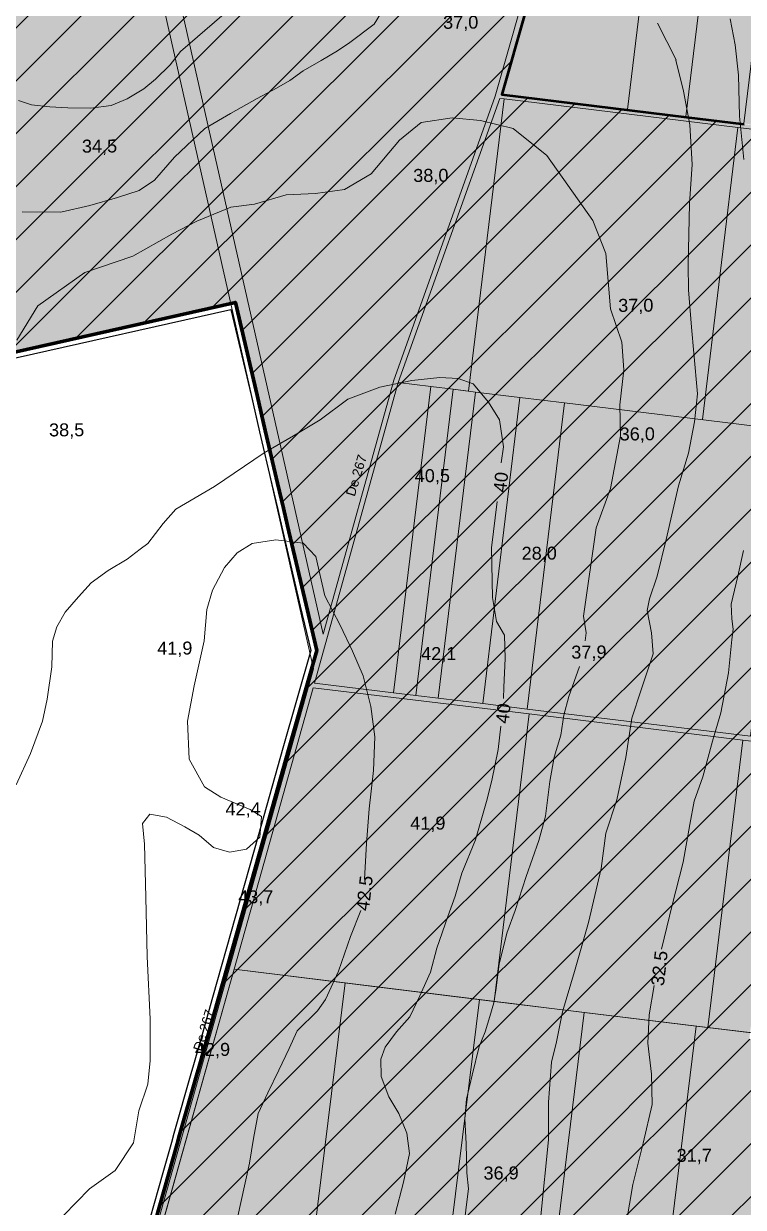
# Model space of a CAD drawing. Header units: metres. Extents: x 783184 to 1587399, y 282652 to 580595.
# Drawn here: x 787775 to 788386, y 288295 to 289301 of the extents above; entities that cross this region are included whole.
import ezdxf

# ---------------------------------------------------------------- set-up
doc = ezdxf.new("R2010")
doc.units = ezdxf.units.M
doc.header["$LTSCALE"] = 0.5
for name, color, linetype in [('atrageri in intravilan', 18, 'CONTINUOUS'), ('curbe  de nivelI', 7, 'CONTINUOUS'), ('Limita intravilan existent', 1, 'CONTINUOUS'), ('Limita intravilan propus', 5, 'CONTINUOUS'), ('locuinte si functiuni complementare', 51, 'CONTINUOUS'), ('proprietati extravilan', 7, 'CONTINUOUS'), ('strazi', 7, 'CONTINUOUS')]:
    doc.layers.add(name, color=color, linetype=linetype)
doc.layers.add('cote de nivel', color=1, linetype='CONTINUOUS', lineweight=211)
doc.styles.add('arial', font='arial.ttf')
doc.styles.get("Standard").update_dxf_attribs({"font": 'arial.ttf'})

msp = doc.modelspace()

# ---------------------------------------------------------------- hatches: boundary and pattern name
at = {"layer": 'atrageri in intravilan', "lineweight": 30, "true_color": 0xffff66}
h = msp.add_hatch(color=51, dxfattribs=at)
h.paths.add_polyline_path([(788421.64848, 288692.34074), (788480.03939, 288685.23104), (788449.1149, 288431.12827), (788390.72823, 288438.17795)], flags=16)
h.paths.add_polyline_path([(789205.99579, 288962.99819), (789206, 288963), (789194.05, 288959.03), (789118.207, 288933.778), (789071.37, 288918.21), (789063.31, 288915.83), (789063.613, 288971.336), (789059.614, 288971.072), (788878.326, 288895.203), (788871.44, 288900.603), (788821.57, 288906.577), (788802.624, 288908.883), (788764.734, 288913.497), (788745.789, 288915.803), (788582.041, 288935.74), (788591.617, 289015.501), (788597.377, 289062.912), (788612.11, 289183.987), (788548.504, 289191.669), (788549.12, 289195.57), (788417.838, 289211.524), (788386.476, 289215.337), (788337.294, 289221.283), (788180.494, 289240.381), (788241.358, 289454.166), (788249.192, 289481.68), (788250.642, 289486.73), (788238.148, 289487.851), (788204.822, 289647.766), (788204.006, 289651.681), (788195.829, 289690.918), (788190.628, 289715.876), (788185.41, 289740.28), (788184.617, 289744.119), (788170.796, 289811.038), (788159.088, 289808.422), (788015.651, 289776.364), (788001.381, 289773.174), (787997.65, 289783.17), (787988.318, 289807.209), (787796.905, 289764.427), (787791.294, 289789.502), (787787.44, 289815.376), (787783.407, 289841.652), (787965.934, 289882.487), (787958.828, 289908.791), (787779.305, 289868.339), (787774.014, 289867.525), (787775.49, 289856.71), (787778.47, 289834.84), (787781.595, 289811.913), (787571.421, 289740.26), (787553.383, 289732.746), (787631.7, 289544.64), (787608.84, 289535.63), (787585.93, 289526.6), (787507.97, 289713.83), (787485.19, 289704.34), (787562.96, 289517.54), (787539.94, 289508.47), (787462.35, 289694.83), (787439.456, 289685.291), (787416.51, 289675.73), (787393.51, 289666.152), (787370.45, 289656.55), (787447.31, 289471.95), (787424.013, 289462.769), (787400.66, 289453.563), (787353.79, 289435.09), (787277.67, 289617.9), (787254.34, 289608.18), (787230.941, 289598.435), (787227.248, 289596.898), (787302.946, 289415.079), (787293.898, 289411.453), (787322.221, 289346.791), (787339.603, 289307.461), (787348.5, 289287.332), (787353.755, 289275.441), (787362.648, 289255.319), (787366.286, 289247.087), (787370.733, 289237.026), (787375.179, 289226.965), (787378.817, 289218.733), (787396.806, 289178.031), (787419.66, 289126.319), (787421.614, 289122.792), (787422.725, 289116.6), (787422.329, 289110.251), (787419.868, 289103.345), (787415.979, 289097.709), (787407.148, 289092.62), (787379.317, 289080.333), (787336.945, 289062.896), (787372.257, 288980.26), (787394.829, 288927.44), (787379.415, 288920.793), (787137.935, 288816.67), (787135.86, 288816.74), (787113.375, 288817.502), (787097.78, 288814.971), (786878.037, 288729.341), (787074.636, 288751.44), (787346.292, 288781.976), (787350.201, 288782.834), (787343.791, 288812.025), (787337.209, 288841.996), (787328.51, 288881.613), (787408.973, 288915.919), (787399.226, 288938.991), (787954.426, 289063.877), (787972.85, 288984.98), (787979.83, 288955.093), (787990.289, 288910.303), (787995.266, 288888.988), (787998.75, 288874.072), (788014.409, 288807.013), (788023.518, 288768.009), (787999.667, 288683.724), (787978.846, 288610.144), (787939.732, 288471.919), (787930.909, 288440.739), (787923.6, 288414.91), (787921.44, 288407.26), (787907.12, 288356.65), (787904.95, 288349), (787897.604, 288323.044), (787879.159, 288257.859), (787874.035, 288239.752), (787885.501, 288238.721), (788061.315, 288216.773), (788230.544, 288195.648), (788429.101, 288171.667), (788468.816, 288166.871), (788478.741, 288165.672), (788498.598, 288163.274), (788537.02102, 288158.63362), (788569.95822, 288426.65355), (788652.68151, 288416.6228), (788619.74931, 288148.64246), (788677.3, 288141.692), (788756.723, 288132.099), (788789.7, 288128.12), (788796.65, 288127.28), (788827.275, 288123.567), (788926.553, 288111.576), (789012.881, 288137.047), (789068.127, 288129.499), (789083.31118, 288121.55122), (789094.455, 288127.807), (789103.075, 288132.453), (789127.634, 288124.887), (789151.132, 288132.626), (789166.299, 288150.252), (789179.942, 288183.009), (789176.819, 288188.874), (789190.756, 288226.037), (789195.26, 288239.75), (789204.279, 288273.374), (789226.302, 288332.092), (789286.986, 288459.931), (789309.743, 288523.326), (789311.277, 288576.843), (789242.532, 288741.085)])
at = {"layer": 'atrageri in intravilan', "lineweight": 30}
h = msp.add_hatch(dxfattribs=at)
h.set_pattern_fill('ANSI31', color=6, scale=10, style=0)
h.set_pattern_definition([(45, (11292.32, 0), (-22.4506403, 22.4506403), [])])
h.paths.add_polyline_path([(788591.617, 289015.501), (788597.377, 289062.912), (788612.11, 289183.987), (788548.504, 289191.669), (788549.12, 289195.57), (788417.838, 289211.524), (788386.476, 289215.337), (788337.294, 289221.283), (788180.494, 289240.381), (788241.358, 289454.166), (788249.192, 289481.68), (788250.642, 289486.73), (788238.148, 289487.851), (788204.822, 289647.766), (788204.006, 289651.681), (788195.829, 289690.918), (788190.628, 289715.876), (788185.41, 289740.28), (788184.617, 289744.119), (788170.796, 289811.038), (788159.088, 289808.422), (788015.651, 289776.364), (788001.381, 289773.174), (787997.65, 289783.17), (787988.318, 289807.209), (787796.905, 289764.427), (787791.294, 289789.502), (787787.44, 289815.376), (787783.407, 289841.652), (787965.934, 289882.487), (787958.828, 289908.791), (787779.305, 289868.339), (787774.014, 289867.525), (787775.49, 289856.71), (787778.47, 289834.84), (787781.595, 289811.913), (787571.421, 289740.26), (787553.383, 289732.746), (787631.7, 289544.64), (787608.84, 289535.63), (787585.93, 289526.6), (787507.97, 289713.83), (787485.19, 289704.34), (787562.96, 289517.54), (787539.94, 289508.47), (787462.35, 289694.83), (787439.456, 289685.291), (787416.51, 289675.73), (787393.51, 289666.152), (787370.45, 289656.55), (787447.31, 289471.95), (787424.013, 289462.769), (787400.66, 289453.563), (787353.79, 289435.09), (787277.67, 289617.9), (787254.34, 289608.18), (787230.941, 289598.435), (787227.248, 289596.898), (787302.946, 289415.079), (787293.898, 289411.453), (787322.221, 289346.791), (787339.603, 289307.461), (787348.5, 289287.332), (787353.755, 289275.441), (787362.648, 289255.319), (787366.286, 289247.087), (787370.733, 289237.026), (787375.179, 289226.965), (787378.817, 289218.733), (787396.806, 289178.031), (787419.66, 289126.319), (787421.614, 289122.792), (787422.725, 289116.6), (787422.329, 289110.251), (787419.868, 289103.345), (787415.979, 289097.709), (787407.148, 289092.62), (787379.317, 289080.333), (787336.945, 289062.896), (787372.257, 288980.26), (787394.829, 288927.44), (787379.415, 288920.793), (787137.935, 288816.67), (787135.86, 288816.74), (787113.375, 288817.502), (787097.78, 288814.971), (786878.037, 288729.341), (787074.636, 288751.44), (787346.292, 288781.976), (787350.201, 288782.834), (787343.791, 288812.025), (787337.209, 288841.996), (787328.51, 288881.613), (787408.973, 288915.919), (787399.226, 288938.991), (787954.426, 289063.877), (787972.85, 288984.98), (787979.83, 288955.093), (787990.289, 288910.303), (787995.266, 288888.988), (787998.75, 288874.072), (788014.409, 288807.013), (788023.518, 288768.009), (787999.667, 288683.724), (787978.846, 288610.144), (787939.732, 288471.919), (787930.909, 288440.739), (787923.6, 288414.91), (787921.44, 288407.26), (787907.12, 288356.65), (787904.95, 288349), (787897.604, 288323.044), (787879.159, 288257.859), (787874.035, 288239.752), (787885.501, 288238.721), (788061.315, 288216.773), (788230.544, 288195.648), (788429.101, 288171.667), (788468.816, 288166.871), (788478.741, 288165.672), (788498.598, 288163.274), (788537.02102, 288158.63362), (788569.95822, 288426.65355), (788652.68151, 288416.6228), (788619.74931, 288148.64246), (788677.3, 288141.692), (788756.723, 288132.099), (788789.7, 288128.12), (788796.65, 288127.28), (788827.275, 288123.567), (788926.553, 288111.576), (789012.881, 288137.047), (789068.127, 288129.499), (789086.82378, 288119.71264), (789103.075, 288132.453), (789127.634, 288124.887), (789151.132, 288132.626), (789166.299, 288150.252), (789179.942, 288183.009), (789176.819, 288188.874), (789190.756, 288226.037), (789204.279, 288273.374), (789226.302, 288332.092), (789286.986, 288459.931), (789309.743, 288523.326), (789311.277, 288576.843), (789242.30106, 288742.48767), (789215.76073, 288903.68805), (789205.99508, 288962.99788), (789206, 288963), (789194.05, 288959.03), (789118.207, 288933.778), (789071.37, 288918.21), (789063.31, 288915.83), (789063.613, 288971.336), (789059.614, 288971.072), (788878.326, 288895.203), (788871.44, 288900.603), (788821.57, 288906.577), (788802.624, 288908.883), (788783.679, 288911.19), (788764.734, 288913.497), (788745.789, 288915.803), (788582.041, 288935.74)])
h.paths.add_polyline_path([(788421.64848, 288692.34074), (788480.03939, 288685.23104), (788449.1149, 288431.12827), (788390.72823, 288438.17795)], flags=16)
at = {"layer": 'locuinte si functiuni complementare', "lineweight": 30}
h = msp.add_hatch(color=256, dxfattribs=at)
h.paths.add_polyline_path([(788317.43571, 289475.40822), (788249.19185, 289481.67949), (788241.358, 289454.166), (788180.59574, 289240.73837), (788287.41098, 289227.75366)])
h.paths.add_polyline_path([(788416.57825, 289466.29752), (788367.11483, 289470.84296), (788336.94766, 289221.69939), (788386.11363, 289215.75513)])
h.paths.add_polyline_path([(788448.05227, 289463.40522), (788416.57825, 289466.29752), (788386.11363, 289215.75513), (788417.47616, 289211.94263)])
h.paths.add_polyline_path([(788488.78547, 289459.66205), (788448.05227, 289463.40522), (788417.47616, 289211.94263), (788462.75705, 289206.39239)])
h.paths.add_polyline_path([(788512.05934, 289396.03763), (788512.07721, 289396.03598), (788517.68012, 289457.00677), (788488.78547, 289459.66205), (788473.63126, 289312.20393), (788500.74994, 289308.69262)])
h.paths.add_polyline_path([(788562.76066, 289338.89308), (788565.35066, 289362.01308), (788568.57887, 289390.82707), (788512.05934, 289396.03763), (788500.74994, 289308.69262), (788473.63126, 289312.20393), (788462.75705, 289206.39239), (788548.76045, 289195.98341), (788550.95662, 289215.57276), (788550.95676, 289215.57407), (788561.65848, 289311.03104), (788559.66066, 289311.27308)])
msp.add_hatch(color=256, dxfattribs=at).paths.add_polyline_path([(788367.11481, 289470.84296), (788317.43571, 289475.40822), (788287.41098, 289227.75366), (788336.93609, 289221.73327)])

# ---------------------------------------------------------------- linework, layer by layer
at = {"layer": 'curbe  de nivelI', "color": 21, "lineweight": 5}
for points in [[(787770.17785, 289235.22807), (787781.48646, 289231.69602), (787797.03579, 289229.81222), (787812.25803, 289229.09715), (787831.81252, 289228.86169), (787849.011, 289230.98095), (787862.67561, 289236.86773), (787876.57574, 289245.34472), (787886.70641, 289253.35073), (787899.03176, 289265.68204), (787907.98443, 289276.98467), (787957.39861, 289319.63509)], [(787773.47032, 289140.73601), (787806.16913, 289140.35151), (787830.78946, 289146.11885), (787854.25567, 289153.03963), (787872.72095, 289158.80697), (787885.80049, 289167.65022), (787902.72696, 289187.25916), (787928.43156, 289211.68334), (787950.35902, 289224.3715), (787973.05585, 289237.05962), (787989.21295, 289245.90287), (788000.75374, 289252.43919), (788011.90978, 289260.51346), (788027.2975, 289269.35671), (788041.14641, 289277.43098), (788051.53308, 289284.73625), (788072.30648, 289300.11583), (788085.38602, 289321.64721)], [(788374.53481, 289304.62633), (788378.82103, 289282.59461), (788381.47436, 289256.89096), (788382.29929, 289222.09262), (788386.17731, 289185.16911)], [(788312.81052, 289301.08409), (788328.58286, 289269.94048), (788328.30465, 289269.69409), (788334.84439, 289243.16437), (788340.23013, 289214.71217), (788342.15356, 289180.87714), (788339.84538, 289147.81109), (788338.69132, 289095.52056), (788339.07601, 289074.37368), (788341.76888, 289042.84557), (788343.71214, 289020.68961), (788346.7897, 288986.08559), (788344.09683, 288962.24728), (788339.09584, 288935.71752), (788330.6326, 288908.03432), (788320.24617, 288862.43551), (788312.55237, 288831.29189), (788306.01257, 288812.06744), (788304.08914, 288802.07075), (788307.55132, 288783.23079)], [(787768.98276, 289031.63306), (787786.78257, 289060.90114), (787826.53468, 289089.2018), (787867.30198, 289102.97504), (787900.60486, 289121.91319), (787921.84977, 289132.81702), (787950.55916, 289144.86859), (787970.65572, 289147.16409), (787997.64259, 289155.19848), (788022.49201, 289156.40869), (788047.18207, 289159.85199), (788069.57544, 289173.05133), (788093.69127, 289201.74554), (788112.06532, 289216.66652), (788138.47796, 289220.68369), (788162.59379, 289218.38815), (788190.15483, 289211.50157), (788218.86422, 289188.54621), (788236.66403, 289163.2953), (788257.90894, 289133.45332), (788268.81851, 289105.33298), (788272.83784, 289058.27448), (788282.599, 289030.15417), (788284.32158, 289006.62491), (788280.87649, 288976.78296), (788281.45066, 288950.38429), (788272.83784, 288905.6213), (788260.77992, 288872.33604), (788250.02583, 288797.26108)], [(787768.25709, 288653.99893), (787780.46334, 288680.56736), (787790.77081, 288708.22022), (787794.56832, 288726.92658), (787798.65368, 288754.20244), (787799.19623, 288776.16208), (787802.99368, 288788.36187), (787810.04619, 288800.83278), (787821.16746, 288813.84587), (787832.01742, 288825.50345), (787846.3937, 288836.07664), (787862.66871, 288845.83645), (787873.51867, 288854.24078), (787880.02869, 288859.12066), (787893.08137, 288876.13249), (787903.93134, 288888.06119), (787936.65016, 288907.58757), (787978.93656, 288935.99454), (788003.89245, 288950.54445), (788026.47709, 288964.10212), (788049.79413, 288981.58066), (788076.99734, 288991.77648), (788104.20061, 288997.60269), (788128.00345, 289000.03026), (788143.54815, 288999.05924), (788156.17821, 288994.68959), (788169.29407, 288979.15309), (788178.52376, 288964.10212), (788181.92414, 288941.2829), (788179.98105, 288927.68848)], [(788176.58068, 288894.67344), (788171.7229, 288855.34671), (788172.69444, 288813.10687), (788176.09488, 288792.71522), (788182.91622, 288781.25375), (788183.40202, 288761.34763), (788182.43048, 288737.07186), (788181.94468, 288727.36157)], [(788064.09419, 288573.91015), (788065.87143, 288604.10745), (788067.94487, 288633.71265), (788071.79478, 288666.10812), (788072.68343, 288694.82515), (788069.4252, 288720.5817), (788062.90869, 288746.63426), (788053.99431, 288767.50376), (788043.33097, 288789.70767), (788030.29806, 288814.57604), (788022.59676, 288848.02993), (788011.93348, 288859.27991), (787988.82963, 288862.24042), (787968.68781, 288858.98383), (787955.95109, 288850.99044), (787945.28782, 288838.55624), (787934.92068, 288819.31287), (787930.18146, 288803.03002), (787927.81183, 288776.38532), (787919.52075, 288738.19857), (787913.64772, 288708.00993), (787915.32576, 288675.72484), (787928.33026, 288652.2448), (787942.17376, 288643.43979), (787966.92432, 288632.95759), (787976.57282, 288627.08758), (787975.31431, 288609.47755), (787963.98784, 288599.41468), (787949.30529, 288596.89895), (787935.88126, 288600.67254), (787923.71574, 288611.1547), (787911.55022, 288618.28257), (787896.02876, 288626.66831), (787881.76574, 288629.18404), (787875.47319, 288621.21757), (787877.15122, 288603.60754), (787878.37507, 288558.57015), (787879.63358, 288508.25576), (787882.1506, 288455.00636), (787882.1506, 288419.78626), (787880.05305, 288399.6605), (787872.4578, 288377.18721), (787867.84328, 288349.93358), (787852.32176, 288326.4535), (787830.50774, 288310.93989), (787808.63917, 288288.15866)], [(788385.8053, 288853.22744), (788380.9068, 288831.39973), (788375.19366, 288807.61451), (788376.01007, 288795.17066), (788377.03057, 288786.39876), (788376.01007, 288777.62689), (788372.94931, 288749.16709), (788366.54582, 288715.11834), (788359.37385, 288691.05385), (788351.17733, 288660.84516), (788344.00542, 288640.10872), (788340.16331, 288620.3963), (788334.52628, 288588.44786), (788325.30522, 288551.83907), (788316.08411, 288514.46224)], [(788250.02583, 288797.26108), (788252.11422, 288783.01832), (788251.36932, 288776.31747)], [(788307.55132, 288783.23079), (788309.13163, 288765.28761), (788298.53481, 288733.77882), (788291.11708, 288710.74297), (788285.8187, 288677.38073), (788278.1202, 288641.25543), (788268.84799, 288612.92399), (788264.87416, 288583.00386), (788254.26329, 288537.0875), (788242.34186, 288495.51706), (788232.01003, 288461.09568), (788226.97653, 288435.74927), (788222.73783, 288418.53858), (788220.35354, 288384.38199), (788220.35354, 288352.60841), (788213.72948, 288287.89841)], [(788246.63749, 288754.43256), (788237.4502, 288729.11828), (788233.229, 288713.2348), (788230.74593, 288696.35861), (788225.01641, 288677.42054), (788221.29185, 288656.82165), (788217.81556, 288627.28831), (788212.1045, 288606.68943), (788201.403, 288576.04571), (788191.96739, 288547.25694), (788185.01485, 288528.14714), (788178.31058, 288501.59195), (788175.82387, 288481.32928), (788173.83743, 288468.92029), (788170.36113, 288457.25587), (788166.38826, 288444.35055), (788161.42216, 288431.69342), (788155.46279, 288407.37185), (788150.74501, 288387.02113), (788149.23139, 288370.74512), (788150.22461, 288349.15353), (788150.96951, 288324.33562), (788152.21105, 288310.93392), (788150.47293, 288295.29865), (788148.48423, 288278.04575)], [(788179.92037, 288703.83256), (788177.42252, 288684.06797), (788172.01046, 288657.85391), (788167.63926, 288639.96177), (788158.26874, 288607.2109), (788146.61207, 288578.91636), (788140.99188, 288559.35981), (788134.74727, 288542.29985), (788125.37585, 288515.30028), (788119.96385, 288494.91158), (788111.01321, 288474.93892), (788102.47893, 288457.04678), (788091.23857, 288444.35586), (788081.66349, 288431.24882), (788077.91672, 288421.05446), (788078.33368, 288406.4093), (788084.78642, 288388.93327), (788093.32076, 288374.78598), (788099.99157, 288358.26263), (788102.28129, 288340.9946), (788097.28554, 288316.65298), (788090.20884, 288289.29562)], [(788061.0607, 288547.25141), (788052.27245, 288525.29203), (788041.9333, 288495.84054), (788030.81876, 288471.55604), (788024.09835, 288461.99721), (788006.78034, 288445.20474), (788000.02146, 288430.03338), (787991.23321, 288411.69078), (787981.92801, 288392.31484), (787973.6567, 288374.74731), (787969.77958, 288353.56292), (787966.41934, 288332.63692), (787952.1995, 288268.36846), (787951.16561, 288244.08396), (787949.87321, 288221.34947), (787948.32232, 288200.16512), (787949.09777, 288178.2057), (787949.35871, 288154.7933), (787944.1892, 288136.70909), (787936.43483, 288121.98335), (787918.85833, 288113.19958), (787901.67984, 288107.51494), (787865.23444, 288103.12306), (787831.37388, 288102.8647)], [(788309.91637, 288483.71523), (788305.71822, 288458.53971), (788304.45882, 288434.62297), (788307.81732, 288408.18868), (788308.23917, 288382.38177), (788300.68251, 288349.65361), (788291.86645, 288314.4079), (788283.05039, 288262.7981)]]:
    msp.add_lwpolyline(points, dxfattribs=at)
at = {"layer": 'Limita intravilan existent', "color": 0, "lineweight": 50}
msp.add_lwpolyline([(788241.358, 289454.166), (788180.494, 289240.381), (788337.294, 289221.283), (788386.476, 289215.337)], dxfattribs=at)
at = {"layer": 'Limita intravilan propus', "color": 0, "lineweight": 50}
msp.add_lwpolyline([(787399.226, 288938.991), (787954.426, 289063.877), (787972.85, 288984.98), (787979.83, 288955.093), (787990.289, 288910.303), (787995.266, 288888.988), (787998.75, 288874.072), (788014.409, 288807.013), (788023.518, 288768.009), (787999.667, 288683.724), (787978.846, 288610.144), (787939.732, 288471.919), (787930.909, 288440.739), (787923.6, 288414.91), (787921.44, 288407.26), (787907.12, 288356.65), (787904.95, 288349), (787897.604, 288323.044), (787879.159, 288257.859)], dxfattribs=at)
at = {"layer": 'Limita intravilan propus', "color": 1, "lineweight": 211}
msp.add_lwpolyline([(787399.226, 288938.991), (787954.426, 289063.877), (787972.85, 288984.98), (787979.83, 288955.093), (787990.289, 288910.303), (787995.266, 288888.988), (787998.75, 288874.072), (788014.409, 288807.013), (788023.518, 288768.009), (787999.667, 288683.724), (787978.846, 288610.144), (787939.732, 288471.919), (787930.909, 288440.739), (787923.6, 288414.91), (787921.44, 288407.26), (787907.12, 288356.65), (787904.95, 288349), (787897.604, 288323.044), (787879.159, 288257.859)], dxfattribs=at)
msp.add_lwpolyline([(787399.226, 288938.991), (787954.426, 289063.877), (787972.85, 288984.98), (787979.83, 288955.093), (787990.289, 288910.303), (787995.266, 288888.988), (787998.75, 288874.072), (788014.409, 288807.013), (788023.518, 288768.009), (787999.667, 288683.724), (787978.846, 288610.144), (787939.732, 288471.919), (787930.909, 288440.739), (787923.6, 288414.91), (787921.44, 288407.26), (787907.12, 288356.65), (787904.95, 288349), (787897.604, 288323.044), (787879.159, 288257.859)], dxfattribs=at)
at = {"layer": 'Limita intravilan propus', "color": 0, "lineweight": 25}
msp.add_lwpolyline([(787406.16003, 288935.4258), (787950.68477, 289057.91052), (787967.98099, 288983.84299), (787974.96102, 288953.95587), (787985.41999, 288909.16603), (787990.39697, 288887.85109), (787993.88105, 288872.93474), (788009.53999, 288805.87603), (788018.35552, 288768.12864), (787994.85592, 288685.08544), (787974.03491, 288611.5054), (787934.92091, 288473.28041), (787926.09791, 288442.10039), (787918.78892, 288416.27142), (787916.62813, 288408.61865), (787902.30888, 288358.0113), (787900.13978, 288350.36447), (787892.79297, 288324.40561), (787874.3479, 288259.22037)], dxfattribs=at)
msp.add_lwpolyline([(787406.16003, 288935.4258), (787950.68477, 289057.91052), (787967.98099, 288983.84299), (787974.96102, 288953.95587), (787985.41999, 288909.16603), (787990.39697, 288887.85109), (787993.88105, 288872.93474), (788009.53999, 288805.87603), (788018.35552, 288768.12864), (787994.85592, 288685.08544), (787974.03491, 288611.5054), (787934.92091, 288473.28041), (787926.09791, 288442.10039), (787918.78892, 288416.27142), (787916.62813, 288408.61865), (787902.30888, 288358.0113), (787900.13978, 288350.36447), (787892.79297, 288324.40561), (787874.3479, 288259.22037)], dxfattribs=at)
at = {"layer": 'proprietati extravilan', "color": 0, "lineweight": 5}
for p, q in [((788092.53815, 288995.71171), (788021.6152, 288740.41197)), ((788088.6841, 288996.78237), (788028.99059, 288781.90499)), ((788020.8488, 288752.45522), (787949.42319, 288498.63192)), ((788020.51885, 288736.51591), (787953.27365, 288497.5484)), ((787949.42319, 288498.63192), (787877.95726, 288244.66532)), ((787953.27365, 288497.5484), (787881.80772, 288243.5818))]:
    msp.add_line(p, q, dxfattribs=at)
for points in [[(788150.94271, 289805.1669), (788233.93306, 289489.50907), (788226.71298, 289469.37153), (788240.70306, 289469.37153), (788175.08849, 289238.9099), (788088.77089, 288997.05624)], [(788367.11483, 289470.84296), (788336.95154, 289221.73139), (788287.41098, 289227.75366), (788317.43571, 289475.40822)], [(788367.11481, 289470.84296), (788336.93221, 289221.70125), (788386.11363, 289215.75513), (788416.57825, 289466.29752)], [(788139.21527, 288990.03457), (788152.34036, 288988.43822), (788182.52436, 289236.60938), (788178.79465, 289237.06301), (788092.53815, 288995.71171)], [(788152.34036, 288988.43822), (788182.52436, 289236.60938)], [(788182.52436, 289236.60938), (788381.06129, 289212.46218), (788350.87729, 288964.29102)], [(788350.87729, 288964.29102), (788381.06129, 289212.46218)], [(788381.06129, 289212.46218), (788428.71015, 289206.66685), (788398.52615, 288958.49569)], [(788092.53815, 288995.71171), (788120.26946, 288992.33537), (788088.60433, 288732.25592), (788021.6152, 288740.41197), (788092.53815, 288995.71171)], [(788120.26946, 288992.33537), (788139.21456, 288990.02877), (788107.54943, 288729.94932), (788088.60433, 288732.25592), (788120.26946, 288992.33537)], [(788092.53815, 288995.71171), (788120.26988, 288992.33881)], [(788139.21456, 288990.02877), (788158.15966, 288987.72217), (788126.49453, 288727.64272), (788107.54943, 288729.94932), (788139.21456, 288990.02877)], [(788158.15966, 288987.72217), (788196.04788, 288983.10921), (788164.38275, 288723.02977), (788126.49453, 288727.64272), (788158.15966, 288987.72217)], [(788196.04788, 288983.10921), (788233.9361, 288978.49626), (788202.27096, 288718.41681), (788164.38275, 288723.02977), (788196.04788, 288983.10921)], [(788391.71207, 288695.35202), (788423.3772, 288955.43147), (788233.9361, 288978.49626), (788202.27096, 288718.41681), (788391.71207, 288695.35202), (788423.3772, 288955.43147)], [(788174.02762, 288470.04175), (787953.27365, 288497.5484), (788020.51885, 288736.51591), (788203.73184, 288714.20938), (788174.02762, 288470.04177)], [(788385.30337, 288692.10275), (788203.73184, 288714.20941), (788174.02762, 288470.04177), (788355.58667, 288447.83253), (788385.30337, 288692.10275)], [(788395.9337, 288442.95988), (788425.64564, 288687.19101), (788385.3029, 288692.0989), (788355.58667, 288447.83256), (788395.9337, 288442.95988)], [(788047.53832, 288485.7985), (787953.27365, 288497.5484), (787881.80772, 288243.5818), (788015.69762, 288226.74799), (788047.53832, 288485.7985)], [(788161.59776, 288471.58122), (788047.53832, 288485.7985), (788015.69763, 288226.74805), (788129.75805, 288212.53019), (788161.59776, 288471.58122)], [(788250.57081, 288460.56168), (788161.59776, 288471.58122), (788129.75806, 288212.53027), (788218.73576, 288201.51042), (788250.5708, 288460.56163)], [(788345.65991, 288449.03137), (788250.5708, 288460.56163), (788218.73576, 288201.51042), (788313.82478, 288189.98017), (788345.65991, 288449.03137)], [(788535.84927, 288426.06247), (788345.65991, 288449.03137), (788313.82478, 288189.98017), (788504.01413, 288167.01127), (788535.84927, 288426.06247)]]:
    msp.add_lwpolyline(points, dxfattribs=at)
at = {"layer": 'strazi', "color": 0, "linetype": 'ByBlock', "lineweight": 20}
msp.add_line((787836.92204, 289630.47349), (788028.99059, 288781.90499), dxfattribs=at)
msp.add_lwpolyline([(787396.44396, 289178.44919), (787295.06744, 289408.19848), (787825.13025, 289617.14959), (788020.8488, 288752.45522)], dxfattribs=at)
at = {"layer": 'strazi', "linetype": 'Continuous', "lineweight": 20}
msp.add_lwpolyline([(788317.43571, 289475.40822), (788287.41098, 289227.75366), (788180.12848, 289240.79517), (788248.72276, 289481.72259), (788616.72467, 289447.90508)], dxfattribs=at)

# ---------------------------------------------------------------- texts
at = {"layer": 'cote de nivel', "color": 32, "lineweight": 30, "style": 'arial'}
for s, rotation, p in [('37,0', 0.34675574, (788130.78331, 289296.21024)), ('34,5', 0.34675574, (787824.18566, 289191.05345)), ('38,0', 0.34675574, (788105.43943, 289166.16114)), ('37,0', 0.34675574, (788279.42073, 289055.79765)), ('38,5', 0.34675574, (787796.27205, 288950.00022)), ('36,0', 0.34675574, (788280.6764, 288946.54091)), ('40,5', 0.34675574, (788106.70167, 288911.10669)), ('40', 83.32724935, (788184.17532, 288902.12007)), ('28,0', 0.34675574, (788197.44768, 288845.21318)), ('41,9', 0.34675574, (787888.0717, 288764.57864)), ('42,1', 0.34675574, (788112.13854, 288759.95357)), ('37,9', 0.34675574, (788239.61063, 288761.24472)), ('40', 83.32724935, (788186.23021, 288705.61358)), ('42,4', 0.34675574, (787946.05622, 288628.03872)), ('41,9', 0.34675574, (788102.88348, 288615.875)), ('42.5', 83.32724935, (788067.73071, 288546.50366)), ('43,7', 0.34675574, (787956.81724, 288553.32401)), ('32.5', 83.32724935, (788318.11556, 288482.76116)), ('42,9', 0.34675574, (787920.08763, 288423.65154)), ('31,7', 0.34675574, (788329.02538, 288333.75043)), ('36,9', 0.34675574, (788165.08231, 288318.75703))]:
    msp.add_text(s, height=11, rotation=rotation, dxfattribs=at).set_placement(p)
at = {"layer": 'proprietati extravilan', "color": 0, "lineweight": 5}
for p in [(788055.67109, 288898.46208), (787926.07159, 288427.09763)]:
    msp.add_text('De 267', height=8, rotation=72.90423289, dxfattribs=at).set_placement(p)

doc.saveas('drawing.dxf')
